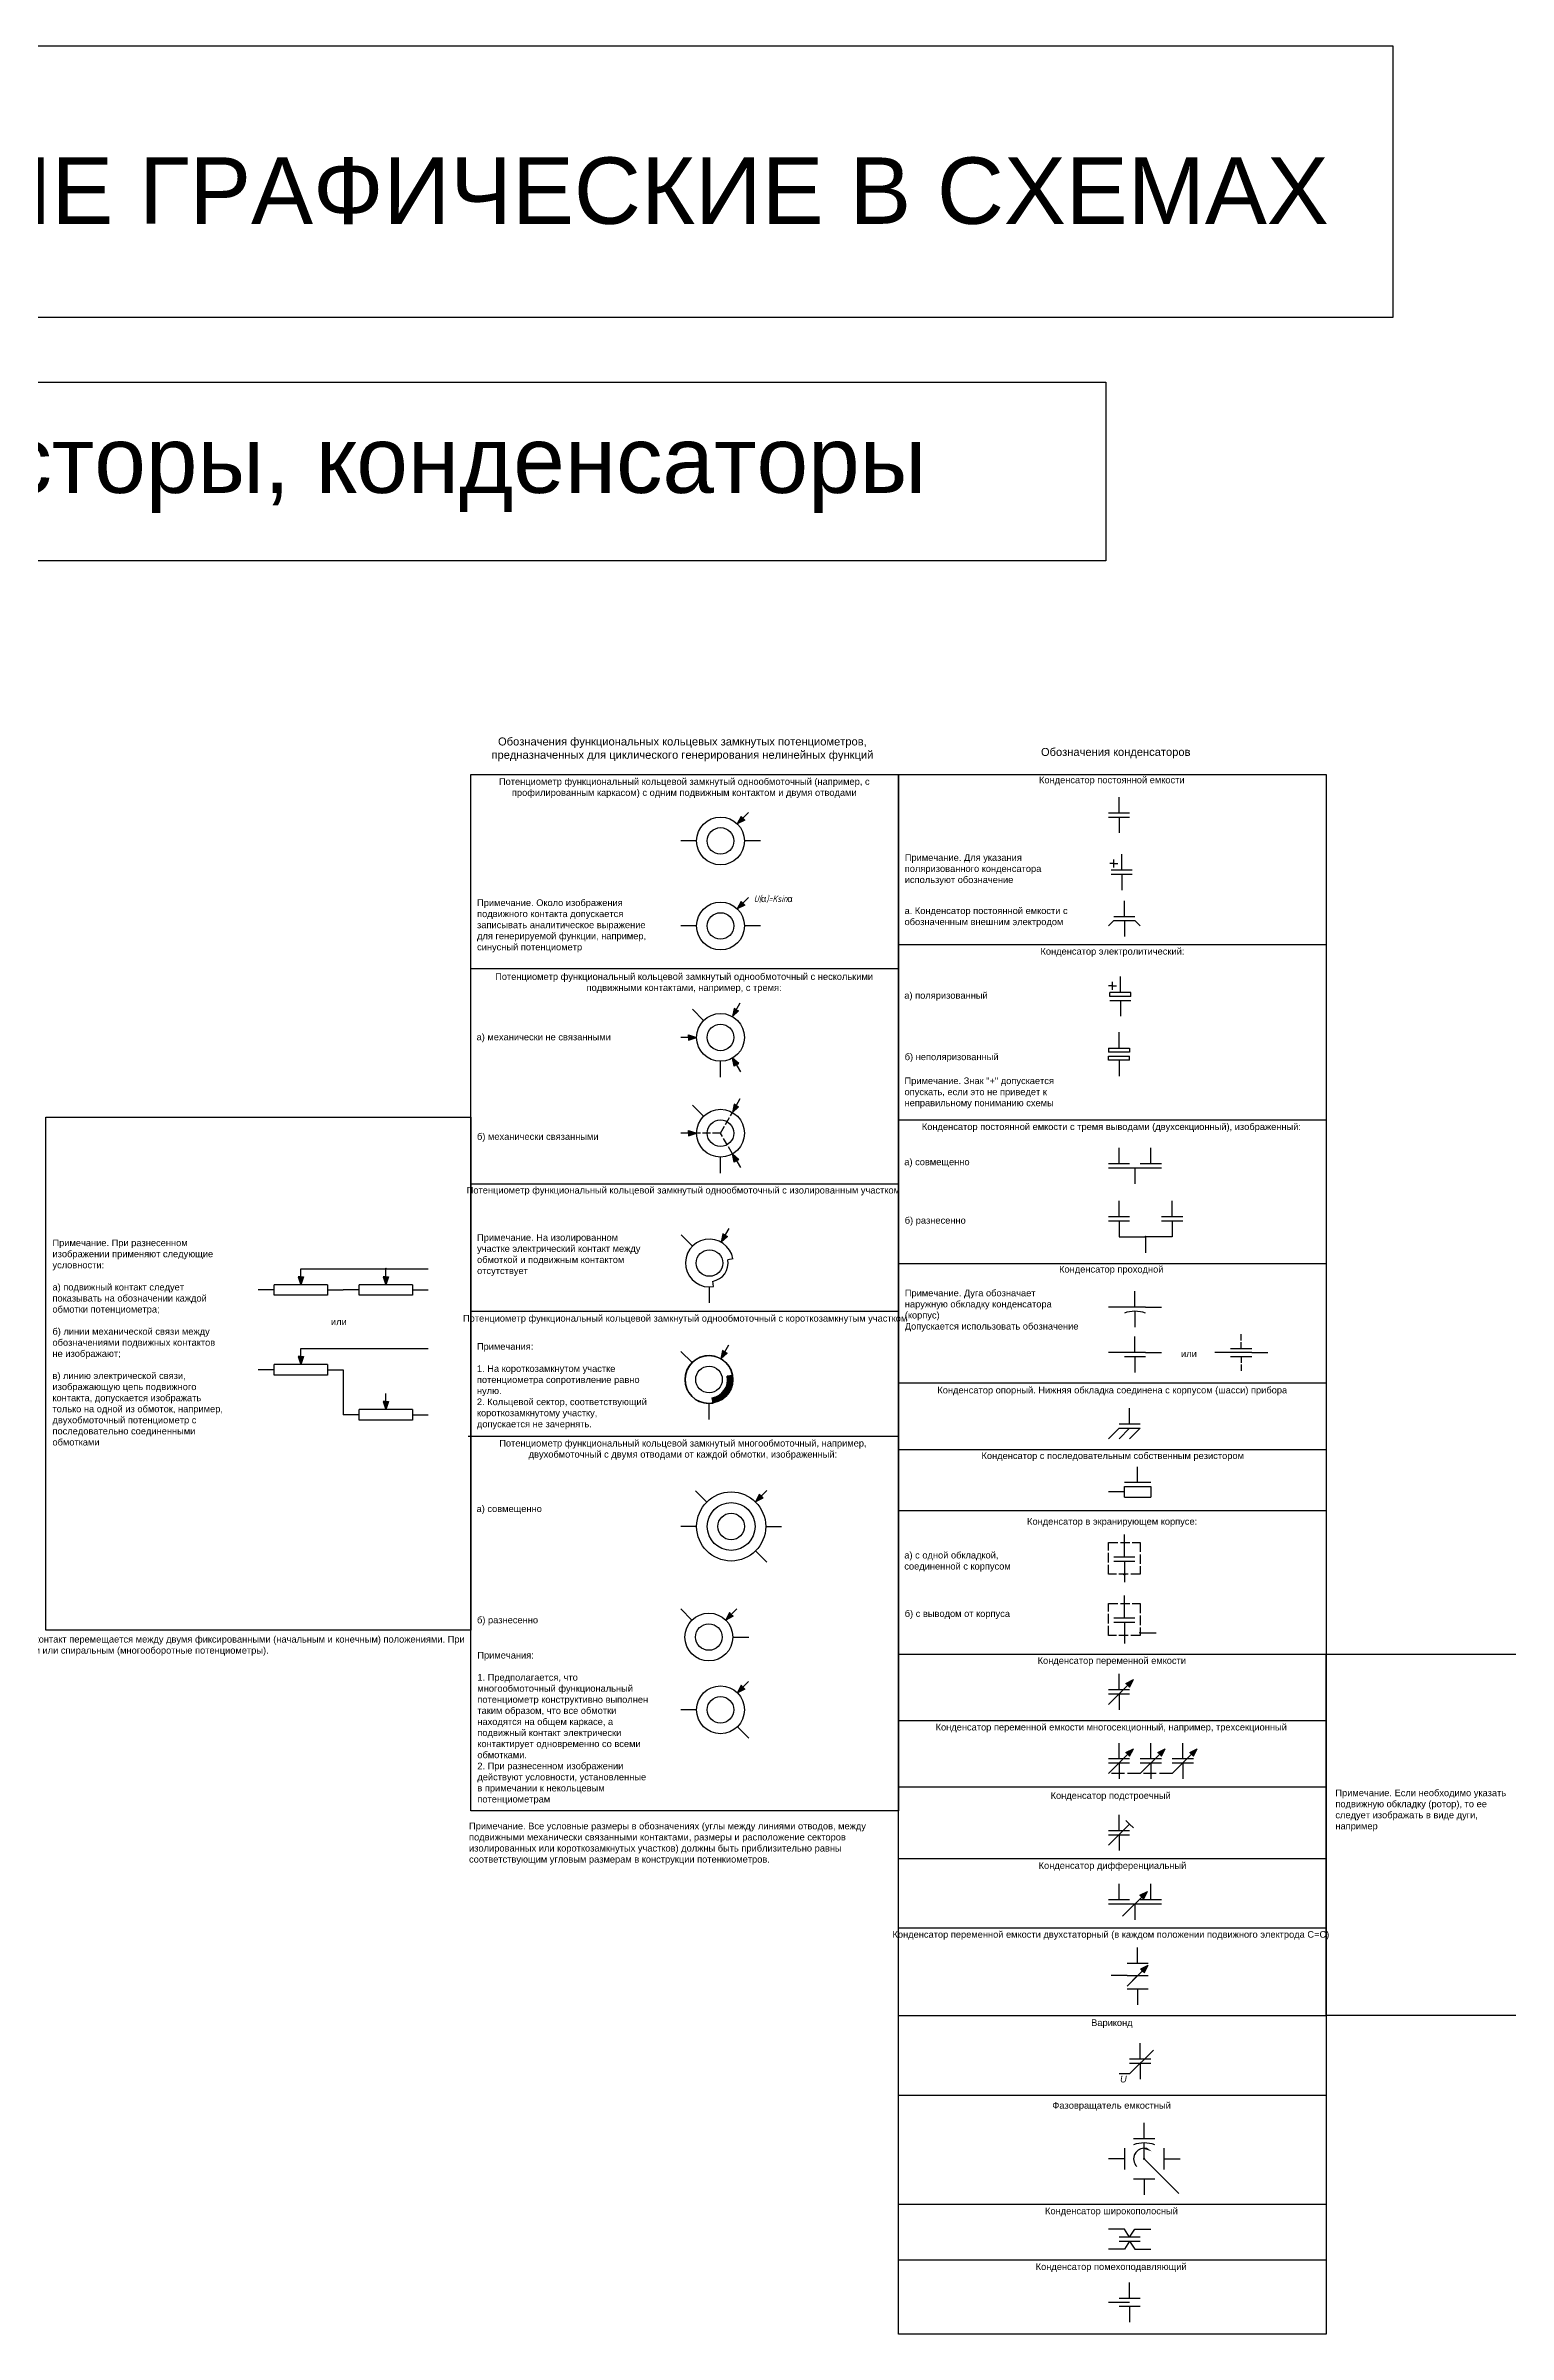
# Model space of a CAD drawing. Header units: millimetres. Extents: x 1912 to 3443, y 1352 to 2353.
# Drawn here: x 2381 to 2932, y 1492 to 2353 of the extents above; entities that cross this region are included whole.
import ezdxf

# ---------------------------------------------------------------- set-up
doc = ezdxf.new("R2010")
doc.units = ezdxf.units.MM
doc.linetypes.add('ACAD_ISO02W100', pattern=[15, 12, -3])
doc.layers.add('Пунктир', color=7, linetype='ACAD_ISO02W100')
doc.styles.get("Standard").update_dxf_attribs({"font": 'arial.ttf'})

msp = doc.modelspace()

# ---------------------------------------------------------------- hatches: boundary and pattern name
at = {"true_color": 0x000000}
h = msp.add_hatch(color=18, dxfattribs=at)
h.dxf.hatch_style = 1
h.paths.add_polyline_path([(2644.14, 2061.83), (2643.43, 2062.54), (2641.31, 2060.41)])
h.paths.add_polyline_path([(2643.43, 2062.54), (2642.73, 2063.24), (2641.31, 2060.41)])
h = msp.add_hatch(color=18, dxfattribs=at)
h.dxf.hatch_style = 1
h.paths.add_polyline_path([(2644.14, 2029.83), (2643.43, 2030.54), (2641.31, 2028.41)])
h.paths.add_polyline_path([(2643.43, 2030.54), (2642.73, 2031.24), (2641.31, 2028.41)])
h = msp.add_hatch()
h.set_pattern_fill('ANGLE', color=256)
h.set_pattern_definition([(0, (-683.602, -0.808), (0, 6.985), [5.08, -1.905]), (90, (-683.602, -0.808), (-6.985, 4e-16), [5.08, -1.905])])
h.paths.add_polyline_path([(2411.65, 2011.74, -0.010761), (2411.78, 2011.51), (2412.04, 2011.51, 0.584546)])
h.paths.add_polyline_path([(2411.78, 2011.51, 0.010761), (2411.65, 2011.74, 0.262191), (2411.52, 2011.51, 0.267949), (2411.65, 2011.29)])
h.paths.add_polyline_path([(2411.78, 2011.51), (2411.65, 2011.29, 0.262191), (2411.91, 2011.29, 0.010761)])
h.paths.add_polyline_path([(2412.04, 2011.51), (2411.78, 2011.51, -0.010761), (2411.91, 2011.29, 0.273724)])
h = msp.add_hatch(color=18, dxfattribs=at)
h.dxf.hatch_style = 1
h.paths.add_polyline_path([(2641.8, 1990), (2640.94, 1990.5), (2639.44, 1987.9)])
h.paths.add_polyline_path([(2640.94, 1990.5), (2640.07, 1991), (2639.44, 1987.9)])
h = msp.add_hatch()
h.set_pattern_fill('ANGLE', color=256)
h.set_pattern_definition([(0, (-564.516, 65.4206), (0, 6.985), [5.08, -1.905]), (90, (-564.516, 65.4206), (-6.985, 4e-16), [5.08, -1.905])])
h.paths.add_polyline_path([(2412.64, 1989.21, 1), (2412.12, 1989.21, 1)])
h = msp.add_hatch(color=18, dxfattribs=at)
h.dxf.hatch_style = 1
h.paths.add_polyline_path([(2623, 1981), (2623, 1980), (2626, 1980)])
h.paths.add_polyline_path([(2623, 1980), (2623, 1979), (2626, 1980)])
h = msp.add_hatch(color=18, dxfattribs=at)
h.dxf.hatch_style = 1
h.paths.add_polyline_path([(2640.19, 1969.22), (2641.06, 1969.72), (2639.56, 1972.31)])
h.paths.add_polyline_path([(2641.06, 1969.72), (2641.93, 1970.22), (2639.56, 1972.31)])
h = msp.add_hatch(color=18, dxfattribs=at)
h.dxf.hatch_style = 1
h.paths.add_polyline_path([(2641.8, 1953.93), (2640.94, 1954.43), (2639.44, 1951.83)])
h.paths.add_polyline_path([(2640.94, 1954.43), (2640.07, 1954.93), (2639.44, 1951.83)])
h = msp.add_hatch(color=18, dxfattribs=at)
h.dxf.hatch_style = 1
h.paths.add_polyline_path([(2623, 1945), (2623, 1944), (2626, 1944)])
h.paths.add_polyline_path([(2623, 1944), (2623, 1943), (2626, 1944)])
h = msp.add_hatch(color=18, dxfattribs=at)
h.dxf.hatch_style = 1
h.paths.add_polyline_path([(2640.19, 1933.14), (2641.06, 1933.64), (2639.56, 1936.24)])
h.paths.add_polyline_path([(2641.06, 1933.64), (2641.93, 1934.14), (2639.56, 1936.24)])
h = msp.add_hatch(color=18, dxfattribs=at)
h.dxf.hatch_style = 1
h.paths.add_polyline_path([(2637.63, 1905.08), (2636.76, 1905.58), (2635.26, 1902.98)])
h.paths.add_polyline_path([(2636.76, 1905.58), (2635.9, 1906.08), (2635.26, 1902.98)])
h = msp.add_hatch(color=18, dxfattribs=at)
h.dxf.hatch_style = 1
h.paths.add_polyline_path([(2795.2, 1905, 1), (2794.8, 1905, 1)])
h = msp.add_hatch(color=18, dxfattribs=at)
h.dxf.hatch_style = 1
h.paths.add_polyline_path([(2478, 1890), (2477, 1890), (2477, 1887)])
h.paths.add_polyline_path([(2477, 1890), (2476, 1890), (2477, 1887)])
h = msp.add_hatch(color=18, dxfattribs=at)
h.dxf.hatch_style = 1
h.paths.add_polyline_path([(2510, 1890), (2509, 1890), (2509, 1887)])
h.paths.add_polyline_path([(2509, 1890), (2508, 1890), (2509, 1887)])
h = msp.add_hatch(color=18, dxfattribs=at)
h.dxf.hatch_style = 1
h.paths.add_polyline_path([(2509.2, 1893, 1), (2508.8, 1893, 1)])
h = msp.add_hatch(color=18, dxfattribs=at)
h.dxf.hatch_style = 1
h.paths.add_polyline_path([(2637.46, 1861.23), (2636.59, 1861.73), (2635.09, 1859.13)])
h.paths.add_polyline_path([(2636.59, 1861.73), (2635.73, 1862.23), (2635.09, 1859.13)])
h = msp.add_hatch(color=18, dxfattribs=at)
h.dxf.hatch_style = 1
h.paths.add_polyline_path([(2478, 1860), (2477, 1860), (2477, 1857)])
h.paths.add_polyline_path([(2477, 1860), (2476, 1860), (2477, 1857)])
h = msp.add_hatch(color=18, dxfattribs=at)
h.dxf.hatch_style = 1
h.paths.add_polyline_path([(2639.66, 1851.3, 0.043661), (2639.52, 1852.86), (2637.55, 1852.52, -0.414214), (2631.87, 1844.41), (2632.22, 1842.44, 0.36397)])
h = msp.add_hatch(color=18, dxfattribs=at)
h.dxf.hatch_style = 1
h.paths.add_polyline_path([(2510, 1843), (2509, 1843), (2509, 1840)])
h.paths.add_polyline_path([(2509, 1843), (2508, 1843), (2509, 1840)])
h = msp.add_hatch(color=18, dxfattribs=at)
h.dxf.hatch_style = 1
h.paths.add_polyline_path([(2650.97, 1806.66), (2650.26, 1807.36), (2648.14, 1805.24)])
h.paths.add_polyline_path([(2650.26, 1807.36), (2649.56, 1808.07), (2648.14, 1805.24)])
h = msp.add_hatch(color=18, dxfattribs=at)
h.dxf.hatch_style = 1
h.paths.add_polyline_path([(2787.2, 1778, 1), (2786.8, 1778, 1)])
h = msp.add_hatch(color=18, dxfattribs=at)
h.dxf.hatch_style = 1
h.paths.add_polyline_path([(2639.76, 1762.21), (2639.06, 1762.91), (2636.94, 1760.79)])
h.paths.add_polyline_path([(2639.06, 1762.91), (2638.35, 1763.62), (2636.94, 1760.79)])
h = msp.add_hatch(color=18, dxfattribs=at)
h.dxf.hatch_style = 1
h.paths.add_polyline_path([(2793.2, 1756, 1), (2792.8, 1756, 1)])
h = msp.add_hatch(color=18, dxfattribs=at)
h.dxf.hatch_style = 1
h.paths.add_polyline_path([(2644.16, 1734.81), (2643.45, 1735.52), (2641.33, 1733.4)])
h.paths.add_polyline_path([(2643.45, 1735.52), (2642.74, 1736.23), (2641.33, 1733.4)])
h = msp.add_hatch(color=18, dxfattribs=at)
h.dxf.hatch_style = 1
h.paths.add_polyline_path([(2790.42, 1738.37), (2788.3, 1736.25), (2789, 1735.54)])
h.paths.add_polyline_path([(2790.42, 1738.37), (2787.59, 1736.96), (2788.3, 1736.25)])
h = msp.add_hatch(color=18, dxfattribs=at)
h.dxf.hatch_style = 1
h.paths.add_polyline_path([(2790.42, 1712.37), (2788.3, 1710.25), (2789, 1709.54)])
h.paths.add_polyline_path([(2790.42, 1712.37), (2787.59, 1710.96), (2788.3, 1710.25)])
h = msp.add_hatch(color=18, dxfattribs=at)
h.dxf.hatch_style = 1
h.paths.add_polyline_path([(2802.42, 1712.37), (2800.3, 1710.25), (2801, 1709.54)])
h.paths.add_polyline_path([(2802.42, 1712.37), (2799.59, 1710.96), (2800.3, 1710.25)])
h = msp.add_hatch(color=18, dxfattribs=at)
h.dxf.hatch_style = 1
h.paths.add_polyline_path([(2814.42, 1712.37), (2812.3, 1710.25), (2813, 1709.54)])
h.paths.add_polyline_path([(2814.42, 1712.37), (2811.59, 1710.96), (2812.3, 1710.25)])
h = msp.add_hatch(color=18, dxfattribs=at)
h.dxf.hatch_style = 1
h.paths.add_polyline_path([(2795.71, 1658.65), (2793.59, 1656.53), (2794.29, 1655.82)])
h.paths.add_polyline_path([(2795.71, 1658.65), (2792.88, 1657.24), (2793.59, 1656.53)])
h = msp.add_hatch(color=18, dxfattribs=at)
h.dxf.hatch_style = 1
h.paths.add_polyline_path([(2796, 1630.94), (2793.88, 1628.82), (2794.58, 1628.11)])
h.paths.add_polyline_path([(2796, 1630.94), (2793.17, 1629.53), (2793.88, 1628.82)])
h = msp.add_hatch(color=18, dxfattribs=at)
h.dxf.hatch_style = 1
h.paths.add_polyline_path([(2794.7, 1558, 1), (2794.3, 1558, 1)])

# ---------------------------------------------------------------- linework, layer by layer
for p, q in [((2785, 2064.5), (2785, 2070.5)), ((2641.31, 2060.41), (2645.56, 2064.66)), ((2642.73, 2063.24), (2641.31, 2060.41)), ((2641.31, 2060.41), (2643.43, 2062.54)), ((2644.14, 2061.83), (2641.31, 2060.41)), ((2643.43, 2062.54), (2642.73, 2063.24)), ((2643.43, 2062.54), (2644.14, 2061.83)), ((2785, 2064.5), (2781, 2064.5)), ((2781, 2063), (2785, 2063)), ((2789, 2064.5), (2785, 2064.5)), ((2785, 2063), (2789, 2063)), ((2785, 2063), (2785, 2057)), ((2626, 2054), (2620, 2054)), ((2650, 2054), (2644, 2054)), ((2783, 2045.5), (2781.5, 2045.5)), ((2786, 2043), (2782, 2043)), ((2782, 2041.5), (2786, 2041.5)), ((2783, 2045.5), (2783, 2047)), ((2783, 2044), (2783, 2045.5)), ((2783, 2045.5), (2784.5, 2045.5)), ((2786, 2043), (2786, 2049)), ((2790, 2043), (2786, 2043)), ((2786, 2041.5), (2790, 2041.5)), ((2786, 2041.5), (2786, 2035.5)), ((2641.31, 2028.41), (2645.56, 2032.66)), ((2642.73, 2031.24), (2641.31, 2028.41)), ((2641.31, 2028.41), (2643.43, 2030.54)), ((2644.14, 2029.83), (2641.31, 2028.41)), ((2643.43, 2030.54), (2642.73, 2031.24)), ((2643.43, 2030.54), (2644.14, 2029.83)), ((2783, 2024), (2781, 2022)), ((2787, 2025.5), (2783, 2025.5)), ((2783, 2024), (2787, 2024)), ((2787, 2025.5), (2787, 2031.5)), ((2791, 2025.5), (2787, 2025.5)), ((2787, 2024), (2791, 2024)), ((2787, 2024), (2787, 2018)), ((2791, 2024), (2793, 2022)), ((2626, 2022), (2620, 2022)), ((2650, 2022), (2644, 2022)), ((2702, 2015), (2863, 2015)), ((2541, 2006), (2702, 2006)), ((2782.5, 1999.5), (2781, 1999.5)), ((2782.5, 1999.5), (2782.5, 2001)), ((2782.5, 1998), (2782.5, 1999.5)), ((2782.5, 1999.5), (2784, 1999.5)), ((2785.5, 1997), (2785.5, 2003)), ((2624.39, 1990.68), (2628.63, 1986.44)), ((2639.44, 1987.9), (2642.44, 1993.1)), ((2640.07, 1991), (2639.44, 1987.9)), ((2639.44, 1987.9), (2640.94, 1990.5)), ((2641.8, 1990), (2639.44, 1987.9)), ((2640.94, 1990.5), (2640.07, 1991)), ((2640.94, 1990.5), (2641.8, 1990)), ((2781.5, 1995.5), (2781.5, 1997)), ((2785.5, 1997), (2781.5, 1997)), ((2785.5, 1995.5), (2781.5, 1995.5)), ((2781.5, 1994), (2785.5, 1994)), ((2789.5, 1997), (2785.5, 1997)), ((2789.5, 1995.5), (2785.5, 1995.5)), ((2785.5, 1994), (2789.5, 1994)), ((2785.5, 1994), (2785.5, 1988)), ((2789.5, 1995.5), (2789.5, 1997)), ((2623, 1980), (2623, 1981)), ((2623, 1981), (2626, 1980)), ((2785, 1976), (2785, 1982)), ((2626, 1980), (2620, 1980)), ((2626, 1980), (2623, 1980)), ((2623, 1980), (2623, 1979)), ((2623, 1979), (2626, 1980)), ((2639.56, 1972.31), (2642.56, 1967.12)), ((2639.56, 1972.31), (2641.06, 1969.72)), ((2640.19, 1969.22), (2639.56, 1972.31)), ((2641.93, 1970.22), (2639.56, 1972.31)), ((2781, 1976), (2785, 1976)), ((2781, 1976), (2781, 1974.5)), ((2789, 1974.5), (2781, 1974.5)), ((2781, 1971.5), (2781, 1973)), ((2781, 1973), (2789, 1973)), ((2785, 1976), (2789, 1976)), ((2789, 1976), (2789, 1974.5)), ((2789, 1971.5), (2789, 1973)), ((2635, 1965.07), (2635, 1971.07)), ((2641.06, 1969.72), (2640.19, 1969.22)), ((2641.06, 1969.72), (2641.93, 1970.22)), ((2785, 1971.5), (2781, 1971.5)), ((2789, 1971.5), (2785, 1971.5)), ((2785, 1971.5), (2785, 1965.5)), ((2639.44, 1951.83), (2642.44, 1957.03)), ((2624.39, 1954.61), (2628.63, 1950.36)), ((2640.07, 1954.93), (2639.44, 1951.83)), ((2639.44, 1951.83), (2640.94, 1954.43)), ((2641.8, 1953.93), (2639.44, 1951.83)), ((2640.94, 1954.43), (2640.07, 1954.93)), ((2640.94, 1954.43), (2641.8, 1953.93)), ((2702, 1949), (2863, 1949)), ((2626, 1944), (2620, 1944)), ((2623, 1944), (2623, 1945)), ((2623, 1945), (2626, 1944)), ((2626, 1944), (2623, 1944)), ((2623, 1944), (2623, 1943)), ((2623, 1943), (2626, 1944)), ((2785, 1932.5), (2785, 1938.5)), ((2797, 1932.5), (2797, 1938.5)), ((2635, 1929), (2635, 1935)), ((2639.56, 1936.24), (2642.56, 1931.05)), ((2639.56, 1936.24), (2641.06, 1933.64)), ((2640.19, 1933.14), (2639.56, 1936.24)), ((2641.93, 1934.14), (2639.56, 1936.24)), ((2641.06, 1933.64), (2640.19, 1933.14)), ((2641.06, 1933.64), (2641.93, 1934.14)), ((2785, 1932.5), (2781, 1932.5)), ((2781, 1931), (2785, 1931)), ((2789, 1932.5), (2785, 1932.5)), ((2785, 1931), (2789, 1931)), ((2789, 1931), (2793, 1931)), ((2791, 1931), (2791, 1925)), ((2797, 1932.5), (2793, 1932.5)), ((2793, 1931), (2797, 1931)), ((2801, 1932.5), (2797, 1932.5)), ((2797, 1931), (2801, 1931)), ((2541, 1925), (2702, 1925)), ((2785, 1912.5), (2781, 1912.5)), ((2785, 1912.5), (2785, 1918.5)), ((2789, 1912.5), (2785, 1912.5)), ((2805, 1912.5), (2801, 1912.5)), ((2805, 1912.5), (2805, 1918.5)), ((2809, 1912.5), (2805, 1912.5)), ((2620.22, 1905.76), (2624.46, 1901.52)), ((2635.26, 1902.98), (2638.26, 1908.18)), ((2635.9, 1906.08), (2635.26, 1902.98)), ((2635.26, 1902.98), (2636.76, 1905.58)), ((2637.63, 1905.08), (2635.26, 1902.98)), ((2636.76, 1905.58), (2635.9, 1906.08)), ((2636.76, 1905.58), (2637.63, 1905.08)), ((2781, 1911), (2785, 1911)), ((2785, 1911), (2789, 1911)), ((2785, 1911), (2785, 1905)), ((2785, 1905), (2795, 1905)), ((2805, 1905), (2795, 1905)), ((2795, 1905), (2795, 1899)), ((2801, 1911), (2805, 1911)), ((2805, 1911), (2809, 1911)), ((2805, 1911), (2805, 1905)), ((2639.69, 1896.71), (2637.72, 1896.37)), ((2702, 1895), (2863, 1895)), ((2467, 1885), (2467, 1887)), ((2477, 1887), (2467, 1887)), ((2477, 1890), (2476, 1890)), ((2476, 1890), (2477, 1887)), ((2477, 1887), (2477, 1893)), ((2477, 1893), (2509, 1893)), ((2477, 1887), (2477, 1890)), ((2477, 1890), (2478, 1890)), ((2478, 1890), (2477, 1887)), ((2487, 1887), (2477, 1887)), ((2487, 1887), (2487, 1885)), ((2499, 1885), (2499, 1887)), ((2509, 1887), (2499, 1887)), ((2509, 1890), (2508, 1890)), ((2508, 1890), (2509, 1887)), ((2509, 1887), (2509, 1893)), ((2509, 1893), (2525, 1893)), ((2509, 1887), (2509, 1890)), ((2509, 1890), (2510, 1890)), ((2510, 1890), (2509, 1887)), ((2519, 1887), (2509, 1887)), ((2519, 1887), (2519, 1885)), ((2632.39, 1886.29), (2632.04, 1888.26)), ((2467, 1885), (2461, 1885)), ((2467, 1883), (2467, 1885)), ((2477, 1883), (2467, 1883)), ((2487, 1883), (2477, 1883)), ((2487, 1885), (2487, 1883)), ((2487, 1885), (2493, 1885)), ((2499, 1885), (2493, 1885)), ((2499, 1883), (2499, 1885)), ((2509, 1883), (2499, 1883)), ((2519, 1883), (2509, 1883)), ((2519, 1885), (2519, 1883)), ((2519, 1885), (2525, 1885)), ((2630.82, 1880.15), (2630.82, 1886.15)), ((2787, 1878.5), (2781, 1878.5)), ((2791, 1878.5), (2787, 1878.5)), ((2791, 1878.5), (2791, 1884.5)), ((2795, 1878.5), (2791, 1878.5)), ((2795, 1878.5), (2801, 1878.5)), ((2541, 1877), (2702, 1877)), ((2791, 1877), (2791, 1871)), ((2477, 1857), (2477, 1863)), ((2477, 1863), (2525, 1863)), ((2620.05, 1861.91), (2624.29, 1857.67)), ((2635.09, 1859.13), (2638.09, 1864.33)), ((2635.73, 1862.23), (2635.09, 1859.13)), ((2635.09, 1859.13), (2636.59, 1861.73)), ((2637.46, 1861.23), (2635.09, 1859.13)), ((2636.59, 1861.73), (2635.73, 1862.23)), ((2636.59, 1861.73), (2637.46, 1861.23)), ((2787, 1861.5), (2781, 1861.5)), ((2791, 1861.5), (2787, 1861.5)), ((2791, 1861.5), (2791, 1867.5)), ((2795, 1861.5), (2791, 1861.5)), ((2795, 1861.5), (2801, 1861.5)), ((2827, 1861.5), (2821, 1861.5)), ((2827, 1863), (2835, 1863)), ((2831, 1861.5), (2827, 1861.5)), ((2835, 1861.5), (2831, 1861.5)), ((2835, 1861.5), (2841, 1861.5)), ((2467, 1855), (2461, 1855)), ((2467, 1855), (2467, 1857)), ((2477, 1857), (2467, 1857)), ((2467, 1853), (2467, 1855)), ((2477, 1853), (2467, 1853)), ((2477, 1860), (2476, 1860)), ((2476, 1860), (2477, 1857)), ((2477, 1857), (2477, 1860)), ((2477, 1860), (2478, 1860)), ((2478, 1860), (2477, 1857)), ((2487, 1857), (2477, 1857)), ((2487, 1853), (2477, 1853)), ((2487, 1857), (2487, 1855)), ((2487, 1855), (2487, 1853)), ((2487, 1855), (2493, 1855)), ((2493, 1855), (2493, 1838)), ((2639.52, 1852.86), (2637.55, 1852.52)), ((2787, 1860), (2791, 1860)), ((2791, 1860), (2795, 1860)), ((2791, 1860), (2791, 1854)), ((2827, 1860), (2831, 1860)), ((2831, 1860), (2835, 1860)), ((2509, 1840), (2509, 1846)), ((2632.22, 1842.44), (2631.87, 1844.41)), ((2702, 1850), (2863, 1850)), ((2499, 1838), (2493, 1838)), ((2499, 1838), (2499, 1840)), ((2509, 1840), (2499, 1840)), ((2499, 1836), (2499, 1838)), ((2509, 1836), (2499, 1836)), ((2509, 1843), (2508, 1843)), ((2508, 1843), (2509, 1840)), ((2509, 1840), (2509, 1843)), ((2509, 1843), (2510, 1843)), ((2510, 1843), (2509, 1840)), ((2519, 1840), (2509, 1840)), ((2519, 1836), (2509, 1836)), ((2519, 1840), (2519, 1838)), ((2519, 1838), (2519, 1836)), ((2519, 1838), (2525, 1838)), ((2630.66, 1836.3), (2630.66, 1842.3)), ((2789, 1834.5), (2785, 1834.5)), ((2789, 1834.5), (2789, 1840.5)), ((2793, 1834.5), (2789, 1834.5)), ((2540, 1830), (2702, 1830)), ((2785, 1833), (2781, 1829)), ((2785, 1833), (2789, 1833)), ((2789, 1833), (2785, 1829)), ((2789, 1833), (2793, 1833)), ((2793, 1833), (2789, 1829)), ((2702, 1825), (2863, 1825)), ((2792, 1812.5), (2792, 1818.5)), ((2629.81, 1805.19), (2625.56, 1809.44)), ((2648.14, 1805.24), (2652.38, 1809.49)), ((2787, 1809), (2781, 1809)), ((2792, 1812.5), (2787, 1812.5)), ((2787, 1809), (2787, 1811)), ((2787, 1811), (2797, 1811)), ((2787, 1807), (2787, 1809)), ((2797, 1812.5), (2792, 1812.5)), ((2797, 1811), (2797, 1809)), ((2797, 1809), (2797, 1807)), ((2649.56, 1808.07), (2648.14, 1805.24)), ((2648.14, 1805.24), (2650.26, 1807.36)), ((2650.97, 1806.66), (2648.14, 1805.24)), ((2650.26, 1807.36), (2649.56, 1808.07)), ((2650.26, 1807.36), (2650.97, 1806.66)), ((2702, 1802), (2863, 1802)), ((2787, 1807), (2797, 1807)), ((2626, 1796), (2620, 1796)), ((2652, 1796), (2658, 1796)), ((2787, 1784.5), (2787, 1793)), ((2648.19, 1786.81), (2652.44, 1782.56)), ((2787, 1784.5), (2783, 1784.5)), ((2783, 1783), (2787, 1783)), ((2791, 1784.5), (2787, 1784.5)), ((2787, 1783), (2791, 1783)), ((2787, 1783), (2787, 1775)), ((2787, 1761.5), (2787, 1770)), ((2624.24, 1760.76), (2620, 1765)), ((2636.94, 1760.79), (2641.18, 1765.03)), ((2638.35, 1763.62), (2636.94, 1760.79)), ((2636.94, 1760.79), (2639.06, 1762.91)), ((2639.76, 1762.21), (2636.94, 1760.79)), ((2639.06, 1762.91), (2638.35, 1763.62)), ((2639.06, 1762.91), (2639.76, 1762.21)), ((2787, 1761.5), (2783, 1761.5)), ((2783, 1760), (2787, 1760)), ((2791, 1761.5), (2787, 1761.5)), ((2787, 1760), (2791, 1760)), ((2787, 1760), (2787, 1752)), ((2639.61, 1754.39), (2645.61, 1754.39)), ((2793, 1756), (2799, 1756)), ((2702, 1748), (2863, 1748)), ((2785, 1734.5), (2785, 1740.5)), ((2641.33, 1733.4), (2645.57, 1737.64)), ((2642.74, 1736.23), (2641.33, 1733.4)), ((2641.33, 1733.4), (2643.45, 1735.52)), ((2644.16, 1734.81), (2641.33, 1733.4)), ((2643.45, 1735.52), (2642.74, 1736.23)), ((2643.45, 1735.52), (2644.16, 1734.81)), ((2781, 1729.06), (2788.3, 1736.25)), ((2785, 1734.5), (2781, 1734.5)), ((2781, 1733), (2785, 1733)), ((2789, 1734.5), (2785, 1734.5)), ((2785, 1733), (2789, 1733)), ((2785, 1733), (2785, 1727)), ((2787.59, 1736.96), (2790.42, 1738.37)), ((2788.3, 1736.25), (2787.59, 1736.96)), ((2790.42, 1738.37), (2788.3, 1736.25)), ((2788.3, 1736.25), (2789, 1735.54)), ((2789, 1735.54), (2790.42, 1738.37)), ((2626, 1727), (2620, 1727)), ((2702, 1723), (2863, 1723)), ((2641.36, 1720.64), (2645.61, 1716.39)), ((2785, 1708.5), (2785, 1714.5)), ((2797, 1708.5), (2797, 1714.5)), ((2809, 1708.5), (2809, 1714.5)), ((2781, 1703.06), (2788.3, 1710.25)), ((2785, 1708.5), (2781, 1708.5)), ((2781, 1707), (2785, 1707)), ((2789, 1708.5), (2785, 1708.5)), ((2785, 1707), (2789, 1707)), ((2785, 1707), (2785, 1701)), ((2787.59, 1710.96), (2790.42, 1712.37)), ((2788.3, 1710.25), (2787.59, 1710.96)), ((2790.42, 1712.37), (2788.3, 1710.25)), ((2788.3, 1710.25), (2789, 1709.54)), ((2789, 1709.54), (2790.42, 1712.37)), ((2793, 1703.06), (2800.3, 1710.25)), ((2797, 1708.5), (2793, 1708.5)), ((2793, 1707), (2797, 1707)), ((2801, 1708.5), (2797, 1708.5)), ((2797, 1707), (2801, 1707)), ((2797, 1707), (2797, 1701)), ((2799.59, 1710.96), (2802.42, 1712.37)), ((2800.3, 1710.25), (2799.59, 1710.96)), ((2802.42, 1712.37), (2800.3, 1710.25)), ((2800.3, 1710.25), (2801, 1709.54)), ((2801, 1709.54), (2802.42, 1712.37)), ((2805, 1703.06), (2812.3, 1710.25)), ((2809, 1708.5), (2805, 1708.5)), ((2805, 1707), (2809, 1707)), ((2813, 1708.5), (2809, 1708.5)), ((2809, 1707), (2813, 1707)), ((2809, 1707), (2809, 1701)), ((2811.59, 1710.96), (2814.42, 1712.37)), ((2812.3, 1710.25), (2811.59, 1710.96)), ((2814.42, 1712.37), (2812.3, 1710.25)), ((2812.3, 1710.25), (2813, 1709.54)), ((2813, 1709.54), (2814.42, 1712.37)), ((2702, 1698), (2863, 1698)), ((2781, 1676.06), (2789, 1683.94)), ((2785, 1681.5), (2781, 1681.5)), ((2781, 1680), (2785, 1680)), ((2785, 1681.5), (2785, 1687.5)), ((2789, 1681.5), (2785, 1681.5)), ((2785, 1680), (2789, 1680)), ((2785, 1680), (2785, 1674)), ((2789, 1683.95), (2787.59, 1685.36)), ((2790.41, 1682.53), (2789, 1683.95)), ((2702, 1671), (2863, 1671)), ((2785, 1655.5), (2781, 1655.5)), ((2781, 1654), (2785, 1654)), ((2785, 1655.5), (2785, 1661.5)), ((2789, 1655.5), (2785, 1655.5)), ((2785, 1654), (2791, 1654)), ((2786.29, 1649.35), (2795.71, 1658.65)), ((2786.29, 1649.35), (2791, 1654)), ((2791, 1654), (2797, 1654)), ((2791, 1654), (2791, 1648)), ((2792.88, 1657.24), (2795.71, 1658.65)), ((2793.59, 1656.53), (2792.88, 1657.24)), ((2797, 1655.5), (2793, 1655.5)), ((2795.71, 1658.65), (2793.59, 1656.53)), ((2793.59, 1656.53), (2794.29, 1655.82)), ((2794.29, 1655.82), (2795.71, 1658.65)), ((2797, 1655.5), (2797, 1661.5)), ((2801, 1655.5), (2797, 1655.5)), ((2797, 1654), (2801, 1654)), ((2702, 1645), (2863, 1645)), ((2792, 1631.5), (2792, 1637.5)), ((2792, 1631.5), (2788, 1631.5)), ((2788, 1623), (2796, 1630.94)), ((2796, 1631.5), (2792, 1631.5)), ((2793.17, 1629.53), (2796, 1630.94)), ((2793.88, 1628.82), (2793.17, 1629.53)), ((2796, 1630.94), (2793.88, 1628.82)), ((2793.88, 1628.82), (2794.58, 1628.11)), ((2794.58, 1628.11), (2796, 1630.94)), ((2788, 1626.97), (2782, 1626.97)), ((2788, 1623), (2792, 1626.97)), ((2788, 1622), (2792, 1622)), ((2792, 1622), (2796, 1622)), ((2792, 1622), (2792, 1616)), ((2702, 1612), (2863, 1612)), ((2789, 1590.06), (2797.99, 1598.94)), ((2793, 1595.5), (2789, 1595.5)), ((2789, 1594), (2793, 1594)), ((2793, 1595.5), (2793, 1601.5)), ((2797, 1595.5), (2793, 1595.5)), ((2793, 1594), (2797, 1594)), ((2793, 1594), (2793, 1588)), ((2789, 1590), (2785, 1590)), ((2702, 1582), (2863, 1582)), ((2794.5, 1565.5), (2794.5, 1571.5)), ((2787, 1562), (2787, 1558)), ((2794.5, 1565.5), (2790.5, 1565.5)), ((2798.5, 1565.5), (2794.5, 1565.5)), ((2794.5, 1558), (2794.5, 1564)), ((2794.88, 1561.59), (2795.07, 1561.96)), ((2802, 1558), (2802, 1562)), ((2787, 1558), (2781, 1558)), ((2787, 1558), (2787, 1554)), ((2790.5, 1550.5), (2794.5, 1550.5)), ((2794.5, 1558), (2802, 1550.5)), ((2794.5, 1550.5), (2798.5, 1550.5)), ((2794.5, 1550.5), (2794.5, 1544.5)), ((2802, 1554), (2802, 1558)), ((2802, 1558), (2808, 1558)), ((2802, 1550.5), (2807.5, 1545)), ((2702, 1541), (2863, 1541)), ((2787, 1531.5), (2781, 1531.5)), ((2789, 1528.5), (2785, 1528.5)), ((2785, 1527), (2789, 1527)), ((2789, 1528.5), (2787, 1531.5)), ((2789, 1527), (2787, 1524)), ((2789, 1528.5), (2791, 1531.5)), ((2793, 1528.5), (2789, 1528.5)), ((2789, 1527), (2793, 1527)), ((2789, 1527), (2791, 1524)), ((2791, 1531.5), (2797, 1531.5)), ((2702, 1520), (2863, 1520)), ((2787, 1524), (2781, 1524)), ((2791, 1524), (2797, 1524)), ((2789, 1505.5), (2789, 1511.5)), ((2789, 1504), (2781, 1504)), ((2789, 1505.5), (2785, 1505.5)), ((2785, 1502.5), (2789, 1502.5)), ((2793, 1505.5), (2789, 1505.5)), ((2789, 1502.5), (2793, 1502.5)), ((2789, 1502.5), (2789, 1496.5))]:
    msp.add_line(p, q)
at = {"lineweight": 30}
for p, q in [((2788, 1626.97), (2792, 1626.97)), ((2792, 1626.97), (2796, 1626.97))]:
    msp.add_line(p, q, dxfattribs=at)
for points in [[(1912.28, 2353.27), (2888.06, 2353.27), (2888.06, 2250.97), (1912.28, 2250.97)], [(2014.46, 2226.71), (2780.01, 2226.71), (2780.01, 2159.46), (2014.46, 2159.46)], [(2541, 2079), (2702, 2079), (2702, 1689), (2541, 1689)], [(2702, 2079), (2863, 2079), (2863, 1492), (2702, 1492)], [(2381, 1950), (2541, 1950), (2541, 1757), (2381, 1757)], [(2863, 1748), (2986, 1748), (2986, 1612), (2863, 1612)]]:
    msp.add_lwpolyline(points, close=True)
for centre, radius in [((2635, 2054), 9), ((2635, 2054), 5), ((2635, 2022), 9), ((2635, 2022), 5), ((2635, 1980.07), 9), ((2635, 1980.07), 5), ((2635, 1944), 9), ((2635, 1944), 5), ((2795, 1905), 0.2), ((2630.82, 1895.15), 5), ((2509, 1893), 0.2), ((2630.66, 1851.3), 9), ((2630.66, 1851.3), 5), ((2639, 1796), 13), ((2639, 1796), 9), ((2639, 1796), 5), ((2787, 1778), 0.2), ((2630.61, 1754.39), 9), ((2630.61, 1754.39), 5), ((2793, 1756), 0.2), ((2635, 1727), 9), ((2635, 1727), 5), ((2794.5, 1558), 0.2)]:
    msp.add_circle(centre, radius)
for centre, radius, start, end in [((2630.82, 1895.15), 9, 10, 280), ((2630.82, 1895.15), 7, 280, 10), ((2791, 1865), 12, 70.52878, 109.47122), ((2630.66, 1851.3), 9, 10, 280), ((2630.66, 1851.3), 7, 280, 10), ((2794.5, 1552), 12, 70.52878, 109.47122), ((2794.5, 1558), 4, 81.41991, 225), ((2794.5, 1558), 4, 152.16017, 188.58009), ((2794.5, 1558), 4, 81.41991, 117.83983)]:
    msp.add_arc(centre, radius, start, end)
msp.add_solid([(2795.26, 1562.33), (2794.88, 1561.59), (2797.3, 1560.83)])
at = {"layer": 'Пунктир', "ltscale": 0.25}
for p, q in [((2635, 1944), (2639.44, 1951.83)), ((2635, 1944), (2626, 1944)), ((2639.56, 1936.24), (2635, 1944))]:
    msp.add_line(p, q, dxfattribs=at)
at = {"layer": 'Пунктир', "ltscale": 0.2}
for p, q in [((2831, 1863), (2831, 1869)), ((2831, 1860), (2831, 1854))]:
    msp.add_line(p, q, dxfattribs=at)
at = {"layer": 'Пунктир', "ltscale": 0.4}
msp.add_line((2805, 1703), (2781, 1703), dxfattribs=at)
at = {"layer": 'Пунктир', "ltscale": 0.3}
for points in [[(2793, 1778), (2781, 1778), (2781, 1790), (2793, 1790)], [(2793, 1755), (2781, 1755), (2781, 1767), (2793, 1767)]]:
    msp.add_lwpolyline(points, close=True, dxfattribs=at)

# ---------------------------------------------------------------- texts
at = {"attachment_point": 1}
for s, width, gutter_width, heights, insert, char_height in [('ОБОЗНАЧЕНИЯ УСЛОВНЫЕ ГРАФИЧЕСКИЕ В СХЕМАХ', 1137.9666, 125, [-25.87], (1927.55, 2311.25), 25), ('ГОСТ 2.728-74 Резисторы, конденсаторы', 6862.284, 125, [-32.38], (2037.69, 2209.98), 25), ('\\pxqc;Обозначения функциональных кольцевых замкнутых потенциометров, предназначенных для циклического генерирования нелинейных функций', 160.0234, 12.5, [-8.95], (2540.63, 2092.93), 3), ('\\pxqc;Обозначения конденсаторов', 160.0234, 12.5, [-3.9], (2703.74, 2089), 3), ('Примечание. Для указания поляризованного конденсатора используют обозначение', 65.731, 12.5, [-11.63], (2704.35, 2049), 2.5), ('Примечание. Около изображения подвижного контакта допускается записывать аналитическое выражение для генерируемой функции, например, синусный потенциометр', 65.731, 12.5, [-19.96], (2543.35, 2032), 2.5), ('а. Конденсатор постоянной емкости с обозначенным внешним электродом', 65.731, 12.5, [-7.42], (2704.26, 2028.99), 2.5), ('а) поляризованный', 56.3975, 12.5, [-3.28], (2704.17, 1997.13), 2.5), ('а) механически не связанными', 56.3975, 12.5, [-3.28], (2543.17, 1981.46), 2.5), ('б) неполяризованный', 56.3975, 12.5, [-3.29], (2704.33, 1974), 2.5), ('Примечание. Знак "+" допускается опускать, если это не приведет к неправильному пониманию схемы', 65.731, 12.5, [-11.61], (2704.26, 1964.99), 2.5), ('б) механически связанными', 56.3975, 12.5, [-3.29], (2543.33, 1944), 2.5), ('а) совмещенно', 56.3975, 12.5, [-3.28], (2704.17, 1934.46), 2.5), ('б) разнесенно', 56.3975, 12.5, [-3.29], (2704.33, 1912.46), 2.5), ('Примечание. При разнесенном изображении применяют следующие условности:\\P\\Pа) подвижный контакт следует показывать на обозначении каждой обмотки потенциометра;\\P\\Pб) линии механической связи между обозначениями подвижных контактов не изображают;\\P\\Pв) линию электрической связи, изображающую цепь подвижного контакта, допускается изображать только на одной из обмоток, например, двухобмоточный потенциометр с последовательно соединенными обмотками', 65.731, 12.5, [-78.28], (2383.52, 1904), 2.5), ('Примечание. На изолированном участке электрический контакт между обмоткой и подвижным контактом отсутствует', 65.731, 12.5, [-15.79], (2543.35, 1906), 2.5), ('Примечание. Дуга обозначает наружную обкладку конденсатора (корпус)\\PДопускается использовать обозначение', 65.731, 12.5, [-15.96], (2704.36, 1885.11), 2.5), ('или', 7, 12.5, [-2.51], (2488.35, 1874.29), 2.5), ('Примечания:\\P\\P1. На короткозамкнутом участке потенциометра сопротивление равно нулю.\\P2. Кольцевой сектор, соответствующий короткозамкнутому участку, допускается не зачернять.', 65.731, 12.5, [-32.42], (2543.29, 1865), 2.5), ('или', 7, 12.5, [-2.51], (2808.35, 1862.29), 2.5), ('а) совмещенно', 56.3975, 12.5, [-3.28], (2543.17, 1803.93), 2.5), ('а) с одной обкладкой, соединенной с корпусом', 56.3975, 12.5, [-7.46], (2704.17, 1786.46), 2.5), ('б) разнесенно', 56.3975, 12.5, [-3.29], (2543.33, 1762.06), 2.5), ('б) с выводом от корпуса', 56.3975, 12.5, [-3.29], (2704.33, 1764.46), 2.5), ('Примечание. Обозначения следует применять для потенциометров, у которых подвижный контакт перемещается между двумя фиксированными (начальным и конечным) положениями. При этом конструктивное исполнение потенциометра может быть любым: линейным, кольцевым или спиральным (многооборотные потенциометры).', 313.4821, 12.5, [-7.52], (2227.52, 1754.81), 2.5), ('Примечания:\\P\\P1. Предполагается, что многообмоточный функциональный потенциометр конструктивно выполнен таким образом, что все обмотки находятся на общем каркасе, а подвижный контакт электрически контактирует одновременно со всеми обмотками.\\P2. При разнесенном изображении действуют условности, установленные в примечании к некольцевым потенциометрам', 65.731, 12.5, [-57.67], (2543.46, 1748.8), 2.5), ('Примечание. Если необходимо указать подвижную обкладку (ротор), то ее следует изображать в виде дуги, например', 65.731, 12.5, [-15.87], (2866.44, 1697), 2.5), ('Примечание. Все условные размеры в обозначениях (углы между линиями отводов, между подвижными механически связанными контактами, размеры и расположение секторов изолированных или короткозамкнутых участков) должны быть приблизительно равны соответствующим угловым размерам в конструкции потенкиометров.', 161.672, 12.5, [-15.85], (2540.33, 1684.51), 2.5)]:
    msp.add_mtext_dynamic_manual_height_columns(s, width=width, gutter_width=gutter_width, heights=heights, dxfattribs=dict(at, insert=insert, char_height=char_height))
at = {"color": 242, "true_color": 0xcd2027, "char_height": 2.5, "attachment_point": 1}
for s, heights, insert in [('\\pxqc;Потенциометр функциональный кольцевой замкнутый однообмоточный (например, с профилированным каркасом) с одним подвижным контактом и двумя отводами', [-7.5], (2541.35, 2077.61)), ('\\pxqc;Конденсатор постоянной емкости', [-3.2], (2702.27, 2078.21)), ('\\pxqc;Конденсатор электролитический:', [-3.2], (2702.52, 2013.72)), ('\\pxqc;Потенциометр функциональный кольцевой замкнутый однообмоточный с несколькими подвижными контактами, например, с тремя:', [-7.42], (2541.27, 2004.21)), ('\\pxqc;Конденсатор постоянной емкости с тремя выводами (двухсекционный), изображенный:', [-3.29], (2702.14, 1947.71)), ('\\pxqc;Потенциометр функциональный кольцевой замкнутый однообмоточный с изолированным участком', [-7.46], (2540.99, 1923.82)), ('\\pxqc;Конденсатор проходной', [-3.2], (2702.08, 1894.06)), ('\\pxqc;Потенциометр функциональный кольцевой замкнутый однообмоточный с короткозамкнутым участком', [-7.46], (2541.67, 1875.59)), ('\\pxqc;Конденсатор опорный. Нижняя обкладка соединена с корпусом (шасси) прибора', [-3.29], (2702.45, 1848.58)), ('\\pxqc;Потенциометр функциональный кольцевой замкнутый многообмоточный, например, двухобмоточный с двумя отводами от каждой обмотки, изображенный:', [-7.52], (2540.83, 1828.59)), ('\\pxqc;Конденсатор с последовательным собственным резистором', [-3.25], (2702.63, 1823.88)), ('\\pxqc;Конденсатор в экранирующем корпусе:', [-3.24], (2702.4, 1799.16)), ('\\pxqc;Конденсатор переменной емкости', [-3.2], (2702.28, 1746.79)), ('\\pxqc;Конденсатор переменной емкости многосекционный, например, трехсекционный', [-3.2], (2702.06, 1721.73)), ('\\pxqc;Конденсатор подстроечный', [-3.2], (2701.85, 1695.99)), ('\\pxqc;Конденсатор дифференциальный', [-3.2], (2702.53, 1669.64)), ('\\pxqc;Конденсатор переменной емкости двухстаторный (в каждом положении подвижного электрода С=С)', [-7.49], (2701.93, 1643.73)), ('\\pxqc;Вариконд', [-3.19], (2702.31, 1610.51)), ('\\pxqc;Фазовращатель емкостный', [-3.21], (2702.19, 1579.38)), ('\\pxqc;Конденсатор широкополосный', [-3.2], (2702.15, 1539.65)), ('\\pxqc;Конденсатор помехоподавляющий', [-3.2], (2702.03, 1518.68))]:
    msp.add_mtext_dynamic_manual_height_columns(s, width=160, gutter_width=12.5, heights=heights, dxfattribs=dict(at, insert=insert))
at = {"layer": 'Пунктир', "char_height": 2.5, "attachment_point": 1}
for s, width, heights, insert in [('\\A1;{\\fGOST type A|b0|i1|c0|p2;U(\\A0;\\fArial|b0|i0|c204|p34;α\\A1;\\fGOST type A|b0|i1|c0|p2;\\H1.00001x;)\\fGOST type A|b0|i1|c204|p2;=\\fGOST type A|b0|i1|c0|p2;Ksin\\A0;\\fArial|b0|i0|c204|p34;\\H0.99999x;α}', 18.5084, [-2.86], (2647.49, 2033.48)), ('{\\fArial|b0|i1|c204|p34;U}', 5.1902, [-2.54], (2785.39, 1589.26))]:
    msp.add_mtext_dynamic_manual_height_columns(s, width=width, gutter_width=12.5, heights=heights, dxfattribs=dict(at, insert=insert))

doc.saveas('drawing.dxf')
